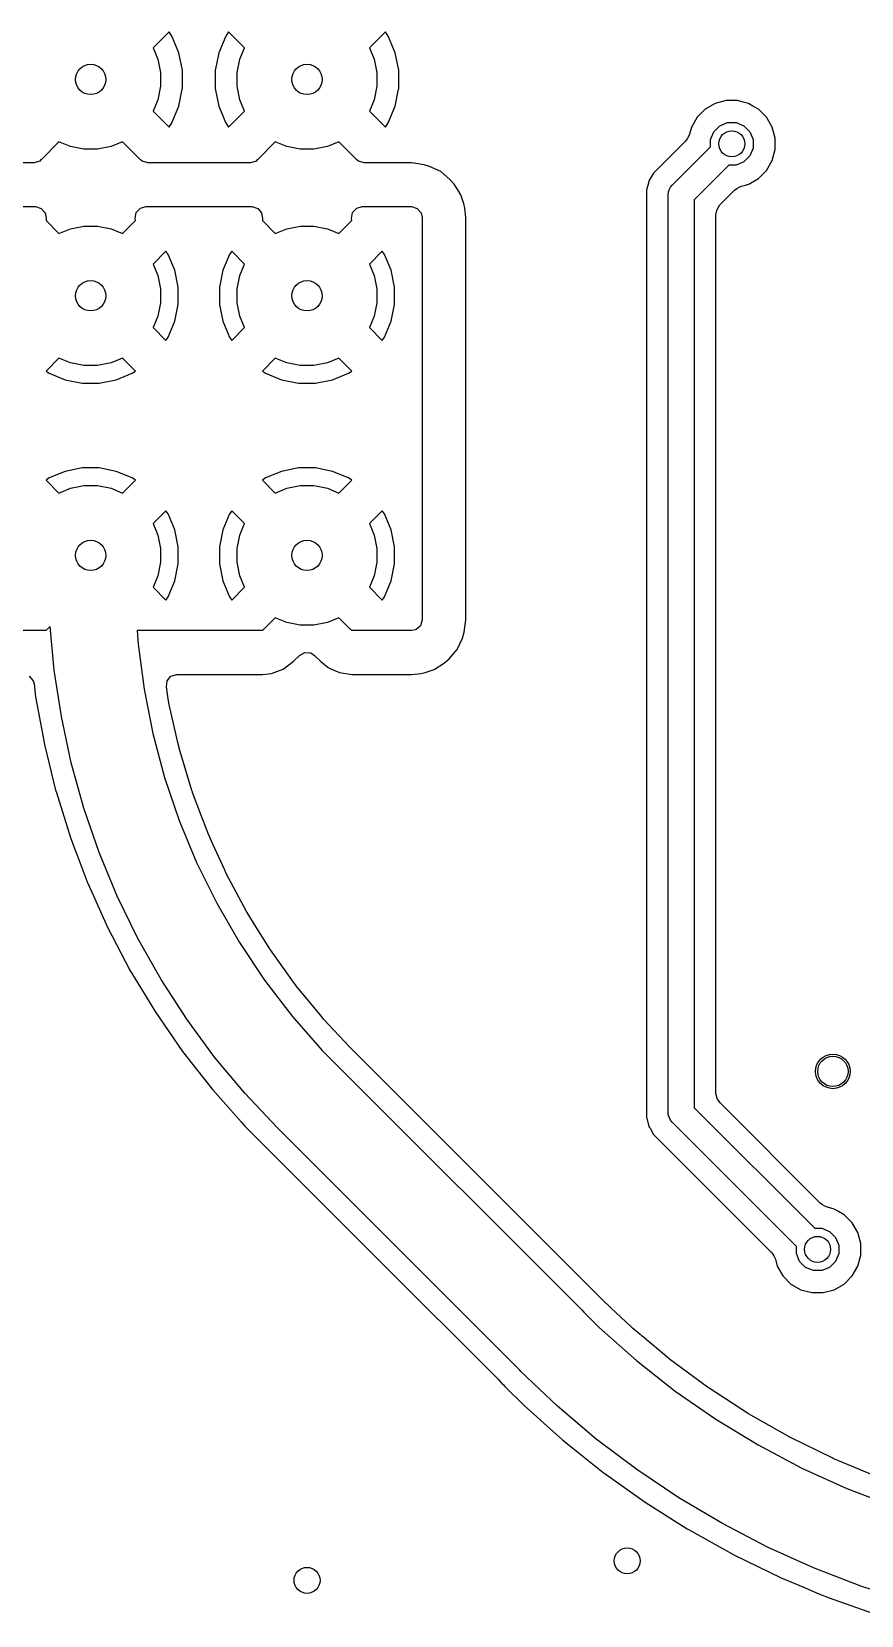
# Model space of a CAD drawing. Header units: inches. Extents: x 0.01 to 5.35, y 0.01 to 3.37.
# Drawn here: x 0.821 to 1.198, y 0.468 to 1.189 of the extents above; entities that cross this region are included whole.
import ezdxf

# ---------------------------------------------------------------- set-up
doc = ezdxf.new("R2010")
doc.units = ezdxf.units.IN
doc.header["$MEASUREMENT"] = 0
doc.layers.add('BLACK', color=250, linetype='CONTINUOUS')

msp = doc.modelspace()

# ---------------------------------------------------------------- linework, layer by layer
at = {"layer": 'BLACK', "linetype": 'CONTINUOUS'}
for p, q in [((0.88354, 1.18891), (0.87624, 1.18161)), ((0.88486, 1.18693), (0.88354, 1.18891)), ((0.88354, 1.18891), (0.88354, 1.18891)), ((0.91064, 1.18891), (0.90932, 1.18693)), ((0.91793, 1.18161), (0.91064, 1.18891)), ((0.91064, 1.18891), (0.91064, 1.18891)), ((0.98196, 1.18891), (0.97467, 1.18161)), ((0.98328, 1.18693), (0.98196, 1.18891)), ((0.98196, 1.18891), (0.98196, 1.18891)), ((0.88501, 1.18655), (0.88486, 1.18693)), ((0.88486, 1.18693), (0.88486, 1.18693)), ((0.888, 1.17934), (0.88501, 1.18655)), ((0.90932, 1.18693), (0.90617, 1.17934)), ((0.90932, 1.18693), (0.90932, 1.18693)), ((0.98344, 1.18655), (0.98328, 1.18693)), ((0.98328, 1.18693), (0.98328, 1.18693)), ((0.98643, 1.17934), (0.98344, 1.18655)), ((0.87624, 1.18161), (0.87839, 1.17642)), ((0.87839, 1.17642), (0.87961, 1.17029)), ((0.88958, 1.17139), (0.888, 1.17934)), ((0.888, 1.17934), (0.888, 1.17934)), ((0.888, 1.17934), (0.888, 1.17934)), ((0.888, 1.17934), (0.888, 1.17934)), ((0.90617, 1.17934), (0.90457, 1.17128)), ((0.90617, 1.17934), (0.90617, 1.17934)), ((0.91456, 1.17029), (0.91578, 1.17642)), ((0.91578, 1.17642), (0.91793, 1.18161)), ((0.97467, 1.18161), (0.97682, 1.17642)), ((0.97682, 1.17642), (0.97804, 1.17029)), ((0.98801, 1.17139), (0.98643, 1.17934)), ((0.98643, 1.17934), (0.98643, 1.17934)), ((0.98643, 1.17934), (0.98643, 1.17934)), ((0.98643, 1.17934), (0.98643, 1.17934)), ((0.87961, 1.17029), (0.87961, 1.16404)), ((0.8896, 1.1713), (0.88958, 1.17139)), ((0.88961, 1.17128), (0.8896, 1.1713)), ((0.88961, 1.16305), (0.88961, 1.17128)), ((0.90457, 1.17128), (0.90457, 1.17128)), ((0.90457, 1.17128), (0.90457, 1.16305)), ((0.91456, 1.16404), (0.91456, 1.17029)), ((0.97804, 1.17029), (0.97804, 1.16404)), ((0.98803, 1.1713), (0.98801, 1.17139)), ((0.98803, 1.17128), (0.98803, 1.1713)), ((0.98803, 1.16305), (0.98803, 1.17128)), ((0.87961, 1.16404), (0.87839, 1.15791)), ((0.888, 1.15499), (0.88955, 1.16275)), ((0.88955, 1.16275), (0.88957, 1.16286)), ((0.88957, 1.16286), (0.88961, 1.16305)), ((0.90457, 1.16305), (0.90457, 1.16305)), ((0.90457, 1.16305), (0.90457, 1.16305)), ((0.90457, 1.16305), (0.90617, 1.15499)), ((0.91578, 1.15791), (0.91456, 1.16404)), ((0.97804, 1.16404), (0.97682, 1.15791)), ((0.98643, 1.15499), (0.98797, 1.16275)), ((0.98797, 1.16275), (0.988, 1.16286)), ((0.988, 1.16286), (0.98803, 1.16305)), ((0.87839, 1.15791), (0.87624, 1.15272)), ((0.88486, 1.1474), (0.888, 1.15499)), ((0.888, 1.15499), (0.888, 1.15499)), ((0.90617, 1.15499), (0.90617, 1.15499)), ((0.90617, 1.15499), (0.90617, 1.15499)), ((0.90617, 1.15499), (0.90801, 1.15055)), ((0.91793, 1.15272), (0.91578, 1.15791)), ((0.97682, 1.15791), (0.97467, 1.15272)), ((0.98328, 1.1474), (0.98643, 1.15499)), ((0.98643, 1.15499), (0.98643, 1.15499)), ((1.12746, 1.15364), (1.12379, 1.14997)), ((1.13195, 1.15624), (1.12746, 1.15364)), ((1.12746, 1.15364), (1.12746, 1.15364)), ((1.12746, 1.15364), (1.12746, 1.15364)), ((1.13696, 1.15758), (1.13195, 1.15624)), ((1.13195, 1.15624), (1.13195, 1.15624)), ((1.14215, 1.15758), (1.13696, 1.15758)), ((1.14466, 1.15691), (1.14215, 1.15758)), ((1.14215, 1.15758), (1.14215, 1.15758)), ((1.14716, 1.15624), (1.14466, 1.15691)), ((1.14918, 1.15507), (1.14716, 1.15624)), ((1.15166, 1.15364), (1.14918, 1.15507)), ((1.15533, 1.14997), (1.15166, 1.15364)), ((0.87624, 1.15272), (0.88354, 1.14542)), ((0.88354, 1.14542), (0.88486, 1.1474)), ((0.90801, 1.15055), (0.90926, 1.14753)), ((0.90926, 1.14753), (0.90932, 1.1474)), ((0.90932, 1.1474), (0.91064, 1.14542)), ((0.91064, 1.14542), (0.91793, 1.15272)), ((0.97467, 1.15272), (0.98196, 1.14542)), ((0.98196, 1.14542), (0.98328, 1.1474)), ((1.12161, 1.14619), (1.1212, 1.14548)), ((1.12379, 1.14997), (1.12161, 1.14619)), ((1.12379, 1.14997), (1.12379, 1.14997)), ((1.12379, 1.14997), (1.12379, 1.14997)), ((1.12379, 1.14997), (1.12379, 1.14997)), ((1.13138, 1.14334), (1.13409, 1.14606)), ((1.13409, 1.14606), (1.13764, 1.14753)), ((1.13764, 1.14753), (1.14148, 1.14753)), ((1.14148, 1.14753), (1.14503, 1.14606)), ((1.14503, 1.14606), (1.14774, 1.14334)), ((1.15792, 1.14548), (1.15533, 1.14997)), ((0.83343, 1.1388), (0.82544, 1.13082)), ((0.83862, 1.13665), (0.83343, 1.1388)), ((0.86232, 1.1388), (0.85713, 1.13665)), ((0.8705, 1.13062), (0.86232, 1.1388)), ((0.88354, 1.14542), (0.88354, 1.14542)), ((0.88354, 1.14542), (0.88354, 1.14542)), ((0.91064, 1.14542), (0.91064, 1.14542)), ((0.93185, 1.1388), (0.92387, 1.13082)), ((0.93704, 1.13665), (0.93185, 1.1388)), ((0.96075, 1.1388), (0.95556, 1.13665)), ((0.96892, 1.13062), (0.96075, 1.1388)), ((0.98196, 1.14542), (0.98196, 1.14542)), ((0.98196, 1.14542), (0.98196, 1.14542)), ((1.11847, 1.13909), (1.10396, 1.12457)), ((1.11925, 1.1401), (1.11847, 1.13909)), ((1.11987, 1.14118), (1.11925, 1.1401)), ((1.12036, 1.14235), (1.11987, 1.14118)), ((1.1212, 1.14548), (1.12036, 1.14235)), ((1.1212, 1.14548), (1.1212, 1.14548)), ((1.1212, 1.14548), (1.1212, 1.14548)), ((1.12991, 1.13979), (1.13138, 1.14334)), ((1.12991, 1.13657), (1.12991, 1.13979)), ((1.14774, 1.14334), (1.14921, 1.13979)), ((1.14921, 1.13979), (1.14921, 1.13595)), ((1.15926, 1.14047), (1.15792, 1.14548)), ((1.15926, 1.13528), (1.15926, 1.14047)), ((0.84475, 1.13543), (0.83862, 1.13665)), ((0.851, 1.13543), (0.84475, 1.13543)), ((0.85713, 1.13665), (0.851, 1.13543)), ((0.94317, 1.13543), (0.93704, 1.13665)), ((0.94942, 1.13543), (0.94317, 1.13543)), ((0.95556, 1.13665), (0.94942, 1.13543)), ((1.1124, 1.11907), (1.12991, 1.13657)), ((1.14774, 1.13241), (1.14503, 1.12969)), ((1.14921, 1.13595), (1.14774, 1.13241)), ((1.15792, 1.13027), (1.15926, 1.13528)), ((0.82191, 1.12919), (0.77552, 1.12919)), ((0.82209, 1.1292), (0.82191, 1.12919)), ((0.8247, 1.13006), (0.82209, 1.1292)), ((0.82537, 1.13089), (0.8247, 1.13006)), ((0.82544, 1.13082), (0.82537, 1.13089)), ((0.87131, 1.12997), (0.8705, 1.13062)), ((0.87395, 1.12919), (0.87131, 1.12997)), ((0.92034, 1.12919), (0.87395, 1.12919)), ((0.92051, 1.1292), (0.92034, 1.12919)), ((0.92312, 1.13006), (0.92051, 1.1292)), ((0.92379, 1.13089), (0.92312, 1.13006)), ((0.92387, 1.13082), (0.92379, 1.13089)), ((0.96974, 1.12997), (0.96892, 1.13062)), ((0.97237, 1.12919), (0.96974, 1.12997)), ((0.99378, 1.12919), (0.97237, 1.12919)), ((0.99694, 1.12874), (0.99378, 1.12919)), ((0.99378, 1.12919), (0.99378, 1.12919)), ((0.99939, 1.12839), (0.99694, 1.12874)), ((0.99955, 1.12834), (0.99939, 1.12839)), ((1.00203, 1.12761), (0.99955, 1.12834)), ((1.00718, 1.12526), (1.00203, 1.12761)), ((1.00203, 1.12761), (1.00203, 1.12761)), ((1.00203, 1.12761), (1.00203, 1.12761)), ((1.01146, 1.12155), (1.00718, 1.12526)), ((1.00718, 1.12526), (1.00718, 1.12526)), ((1.00718, 1.12526), (1.00718, 1.12526)), ((1.10396, 1.12457), (1.10188, 1.12098)), ((1.10396, 1.12457), (1.10396, 1.12457)), ((1.10396, 1.12457), (1.10396, 1.12457)), ((1.13826, 1.12822), (1.12248, 1.11244)), ((1.14148, 1.12822), (1.13826, 1.12822)), ((1.14503, 1.12969), (1.14148, 1.12822)), ((1.15166, 1.12211), (1.15533, 1.12578)), ((1.15533, 1.12578), (1.15792, 1.13027)), ((1.01326, 1.11947), (1.01146, 1.12155)), ((1.01146, 1.12155), (1.01146, 1.12155)), ((1.01146, 1.12155), (1.01146, 1.12155)), ((1.01487, 1.11697), (1.01326, 1.11947)), ((1.01326, 1.11947), (1.01326, 1.11947)), ((1.01632, 1.1147), (1.01487, 1.11697)), ((1.10088, 1.11724), (1.10081, 1.11697)), ((1.10081, 1.11697), (1.10081, 0.69481)), ((1.10093, 1.11743), (1.10088, 1.11725)), ((1.10088, 1.11725), (1.10088, 1.11724)), ((1.10163, 1.12003), (1.10093, 1.11743)), ((1.10171, 1.12032), (1.10163, 1.12003)), ((1.10163, 1.12003), (1.10163, 1.12003)), ((1.10175, 1.12047), (1.10171, 1.12032)), ((1.10188, 1.12098), (1.10175, 1.12047)), ((1.11078, 1.11604), (1.11128, 1.11724)), ((1.11128, 1.11724), (1.11166, 1.11817)), ((1.11166, 1.11817), (1.1124, 1.11907)), ((1.14077, 1.11679), (1.14178, 1.11757)), ((1.14178, 1.11757), (1.14286, 1.11819)), ((1.14286, 1.11819), (1.14404, 1.11867)), ((1.14404, 1.11867), (1.14576, 1.11914)), ((1.14576, 1.11914), (1.14654, 1.11935)), ((1.14654, 1.11935), (1.14681, 1.11942)), ((1.14681, 1.11942), (1.14716, 1.11951)), ((1.14716, 1.11951), (1.14758, 1.11962)), ((1.14716, 1.11951), (1.14716, 1.11951)), ((1.14758, 1.11962), (1.14801, 1.12)), ((1.14801, 1.12), (1.14806, 1.12003)), ((1.14806, 1.12003), (1.15166, 1.12211)), ((1.01756, 1.11099), (1.01632, 1.1147)), ((1.01632, 1.1147), (1.01632, 1.1147)), ((1.01767, 1.11067), (1.01756, 1.11099)), ((1.01811, 1.10864), (1.01767, 1.11067)), ((1.11067, 1.11489), (1.11078, 1.11604)), ((1.11067, 0.69689), (1.11067, 1.11489)), ((1.12248, 1.11244), (1.12248, 0.69934)), ((1.13283, 1.108), (1.13406, 1.11008)), ((1.13406, 1.11008), (1.14077, 1.11679)), ((0.77454, 1.10929), (0.82278, 1.10929)), ((0.82278, 1.10929), (0.82542, 1.10852)), ((0.82542, 1.10852), (0.82723, 1.10644)), ((0.82723, 1.10644), (0.82764, 1.10393)), ((0.82764, 1.10393), (0.82755, 1.10298)), ((0.82755, 1.10298), (0.83343, 1.09711)), ((0.86232, 1.09711), (0.8682, 1.10298)), ((0.8681, 1.10393), (0.86862, 1.10663)), ((0.8682, 1.10298), (0.8681, 1.10393)), ((0.86862, 1.10663), (0.87051, 1.10863)), ((0.87051, 1.10863), (0.87296, 1.10929)), ((0.87296, 1.10929), (0.92121, 1.10929)), ((0.92121, 1.10929), (0.92385, 1.10852)), ((0.92385, 1.10852), (0.92565, 1.10644)), ((0.92565, 1.10644), (0.92607, 1.10393)), ((0.92607, 1.10393), (0.92598, 1.10298)), ((0.92598, 1.10298), (0.93185, 1.09711)), ((0.96075, 1.09711), (0.96662, 1.10298)), ((0.96653, 1.10393), (0.96704, 1.10663)), ((0.96662, 1.10298), (0.96653, 1.10393)), ((0.96704, 1.10663), (0.96893, 1.10863)), ((0.96893, 1.10863), (0.97139, 1.10929)), ((0.97139, 1.10929), (0.99378, 1.10929)), ((0.99378, 1.10929), (0.99642, 1.10852)), ((0.99642, 1.10852), (0.99822, 1.10644)), ((0.99822, 1.10644), (0.99866, 1.10441)), ((0.99866, 1.10441), (0.99866, 0.92126)), ((1.01856, 1.10441), (1.01811, 1.10864)), ((1.01856, 0.92126), (1.01856, 1.10441)), ((1.13234, 1.10563), (1.13254, 1.10701)), ((1.13234, 0.70586), (1.13234, 1.10563)), ((1.13254, 1.10701), (1.13283, 1.108)), ((0.83343, 1.09711), (0.83862, 1.09926)), ((0.83862, 1.09926), (0.84475, 1.10048)), ((0.84475, 1.10048), (0.851, 1.10048)), ((0.851, 1.10048), (0.85713, 1.09926)), ((0.85713, 1.09926), (0.86232, 1.09711)), ((0.93185, 1.09711), (0.93704, 1.09926)), ((0.93704, 1.09926), (0.94317, 1.10048)), ((0.94317, 1.10048), (0.94942, 1.10048)), ((0.94942, 1.10048), (0.95556, 1.09926)), ((0.95556, 1.09926), (0.96075, 1.09711)), ((0.88212, 1.08906), (0.87624, 1.08319)), ((0.88311, 1.08758), (0.88212, 1.08906)), ((0.91206, 1.08906), (0.91106, 1.08758)), ((0.91793, 1.08319), (0.91206, 1.08906)), ((0.98054, 1.08906), (0.97467, 1.08319)), ((0.98154, 1.08758), (0.98054, 1.08906)), ((0.87624, 1.08319), (0.87839, 1.078)), ((0.88611, 1.08034), (0.88311, 1.08758)), ((0.91106, 1.08758), (0.90806, 1.08034)), ((0.91578, 1.078), (0.91793, 1.08319)), ((0.97467, 1.08319), (0.97682, 1.078)), ((0.98453, 1.08034), (0.98154, 1.08758)), ((0.87839, 1.078), (0.87961, 1.07187)), ((0.88764, 1.07266), (0.88611, 1.08034)), ((0.88611, 1.08034), (0.88611, 1.08034)), ((0.90806, 1.08034), (0.90654, 1.07266)), ((0.90806, 1.08034), (0.90806, 1.08034)), ((0.91456, 1.07187), (0.91578, 1.078)), ((0.97682, 1.078), (0.97804, 1.07187)), ((0.98606, 1.07266), (0.98453, 1.08034)), ((0.98453, 1.08034), (0.98453, 1.08034)), ((0.87961, 1.07187), (0.87961, 1.06561)), ((0.88764, 1.06482), (0.88764, 1.07266)), ((0.88764, 1.07266), (0.88764, 1.07266)), ((0.90654, 1.07266), (0.90654, 1.06482)), ((0.91456, 1.06561), (0.91456, 1.07187)), ((0.97804, 1.07187), (0.97804, 1.06561)), ((0.98606, 1.06482), (0.98606, 1.07266)), ((0.98606, 1.07266), (0.98606, 1.07266)), ((0.87839, 1.05948), (0.87624, 1.05429)), ((0.87961, 1.06561), (0.87839, 1.05948)), ((0.88611, 1.05714), (0.88764, 1.06482)), ((0.88764, 1.06482), (0.88764, 1.06482)), ((0.90654, 1.06482), (0.90806, 1.05714)), ((0.91578, 1.05948), (0.91456, 1.06561)), ((0.91793, 1.05429), (0.91578, 1.05948)), ((0.97682, 1.05948), (0.97467, 1.05429)), ((0.97804, 1.06561), (0.97682, 1.05948)), ((0.98453, 1.05714), (0.98606, 1.06482)), ((0.98606, 1.06482), (0.98606, 1.06482)), ((0.87624, 1.05429), (0.88212, 1.04842)), ((0.88311, 1.04991), (0.88611, 1.05714)), ((0.88611, 1.05714), (0.88611, 1.05714)), ((0.90806, 1.05714), (0.90806, 1.05714)), ((0.90806, 1.05714), (0.91106, 1.04991)), ((0.91206, 1.04842), (0.91793, 1.05429)), ((0.97467, 1.05429), (0.98054, 1.04842)), ((0.98154, 1.04991), (0.98453, 1.05714)), ((0.98453, 1.05714), (0.98453, 1.05714)), ((0.88212, 1.04842), (0.88311, 1.0499)), ((0.88212, 1.04842), (0.88212, 1.04842)), ((0.88311, 1.0499), (0.88311, 1.04991)), ((0.91106, 1.04991), (0.91206, 1.04842)), ((0.98054, 1.04842), (0.98154, 1.0499)), ((0.98054, 1.04842), (0.98054, 1.04842)), ((0.98154, 1.0499), (0.98154, 1.04991)), ((0.83343, 1.04037), (0.82755, 1.0345)), ((0.83862, 1.03822), (0.83343, 1.04037)), ((0.84475, 1.037), (0.83862, 1.03822)), ((0.85713, 1.03822), (0.851, 1.037)), ((0.86232, 1.04037), (0.85713, 1.03822)), ((0.8682, 1.0345), (0.86232, 1.04037)), ((0.93185, 1.04037), (0.92598, 1.0345)), ((0.93704, 1.03822), (0.93185, 1.04037)), ((0.94317, 1.037), (0.93704, 1.03822)), ((0.95556, 1.03822), (0.94942, 1.037)), ((0.96075, 1.04037), (0.95556, 1.03822)), ((0.96662, 1.0345), (0.96075, 1.04037)), ((0.82755, 1.0345), (0.82904, 1.0335)), ((0.82904, 1.0335), (0.83628, 1.0305)), ((0.83628, 1.0305), (0.83628, 1.0305)), ((0.83628, 1.0305), (0.84396, 1.02898)), ((0.851, 1.037), (0.84475, 1.037)), ((0.85179, 1.02898), (0.85947, 1.0305)), ((0.85947, 1.0305), (0.86671, 1.0335)), ((0.85947, 1.0305), (0.85947, 1.0305)), ((0.86671, 1.0335), (0.8682, 1.0345)), ((0.86671, 1.0335), (0.86671, 1.0335)), ((0.8682, 1.0345), (0.8682, 1.0345)), ((0.92598, 1.0345), (0.92746, 1.0335)), ((0.92746, 1.0335), (0.9347, 1.0305)), ((0.9347, 1.0305), (0.9347, 1.0305)), ((0.9347, 1.0305), (0.94238, 1.02898)), ((0.94942, 1.037), (0.94317, 1.037)), ((0.95022, 1.02898), (0.9579, 1.0305)), ((0.9579, 1.0305), (0.96513, 1.0335)), ((0.9579, 1.0305), (0.9579, 1.0305)), ((0.96513, 1.0335), (0.96662, 1.0345)), ((0.96513, 1.0335), (0.96513, 1.0335)), ((0.96662, 1.0345), (0.96662, 1.0345)), ((0.84396, 1.02898), (0.84396, 1.02898)), ((0.84396, 1.02898), (0.85179, 1.02898)), ((0.85179, 1.02898), (0.85179, 1.02898)), ((0.94238, 1.02898), (0.94238, 1.02898)), ((0.94238, 1.02898), (0.95022, 1.02898)), ((0.95022, 1.02898), (0.95022, 1.02898)), ((0.83628, 0.98887), (0.82904, 0.98587)), ((0.84396, 0.99039), (0.83628, 0.98887)), ((0.83628, 0.98887), (0.83628, 0.98887)), ((0.85179, 0.99039), (0.84396, 0.99039)), ((0.85947, 0.98887), (0.85179, 0.99039)), ((0.86671, 0.98587), (0.85947, 0.98887)), ((0.85947, 0.98887), (0.85947, 0.98887)), ((0.9347, 0.98887), (0.92746, 0.98587)), ((0.94238, 0.99039), (0.9347, 0.98887)), ((0.9347, 0.98887), (0.9347, 0.98887)), ((0.95022, 0.99039), (0.94238, 0.99039)), ((0.9579, 0.98887), (0.95022, 0.99039)), ((0.96513, 0.98587), (0.9579, 0.98887)), ((0.9579, 0.98887), (0.9579, 0.98887)), ((0.82904, 0.98587), (0.82755, 0.98487)), ((0.82755, 0.98487), (0.83343, 0.979)), ((0.83343, 0.979), (0.83862, 0.98115)), ((0.83862, 0.98115), (0.84475, 0.98237)), ((0.84475, 0.98237), (0.851, 0.98237)), ((0.851, 0.98237), (0.85713, 0.98115)), ((0.85713, 0.98115), (0.86232, 0.979)), ((0.86232, 0.979), (0.8682, 0.98487)), ((0.8682, 0.98487), (0.86671, 0.98587)), ((0.8682, 0.98487), (0.8682, 0.98487)), ((0.92746, 0.98587), (0.92598, 0.98487)), ((0.92598, 0.98487), (0.93185, 0.979)), ((0.93185, 0.979), (0.93704, 0.98115)), ((0.93704, 0.98115), (0.94317, 0.98237)), ((0.94317, 0.98237), (0.94942, 0.98237)), ((0.94942, 0.98237), (0.95556, 0.98115)), ((0.95556, 0.98115), (0.96075, 0.979)), ((0.96075, 0.979), (0.96662, 0.98487)), ((0.96662, 0.98487), (0.96513, 0.98587)), ((0.96662, 0.98487), (0.96662, 0.98487)), ((0.88212, 0.97095), (0.87624, 0.96508)), ((0.88311, 0.96947), (0.88212, 0.97095)), ((0.88611, 0.96223), (0.88311, 0.96947)), ((0.91106, 0.96947), (0.90806, 0.96223)), ((0.91206, 0.97095), (0.91106, 0.96947)), ((0.91793, 0.96508), (0.91206, 0.97095)), ((0.98054, 0.97095), (0.97467, 0.96508)), ((0.98154, 0.96947), (0.98054, 0.97095)), ((0.98453, 0.96223), (0.98154, 0.96947)), ((0.87624, 0.96508), (0.87839, 0.95989)), ((0.87839, 0.95989), (0.87961, 0.95376)), ((0.88764, 0.95455), (0.88611, 0.96223)), ((0.88611, 0.96223), (0.88611, 0.96223)), ((0.90806, 0.96223), (0.90654, 0.95455)), ((0.90806, 0.96223), (0.90806, 0.96223)), ((0.91456, 0.95376), (0.91578, 0.95989)), ((0.91578, 0.95989), (0.91793, 0.96508)), ((0.97467, 0.96508), (0.97682, 0.95989)), ((0.97682, 0.95989), (0.97804, 0.95376)), ((0.98606, 0.95455), (0.98453, 0.96223)), ((0.98453, 0.96223), (0.98453, 0.96223)), ((0.87961, 0.95376), (0.87961, 0.9475)), ((0.88764, 0.94671), (0.88764, 0.95455)), ((0.88764, 0.95455), (0.88764, 0.95455)), ((0.90654, 0.95455), (0.90654, 0.94671)), ((0.91456, 0.9475), (0.91456, 0.95376)), ((0.97804, 0.95376), (0.97804, 0.9475)), ((0.98606, 0.94671), (0.98606, 0.95455)), ((0.98606, 0.95455), (0.98606, 0.95455)), ((0.87961, 0.9475), (0.87839, 0.94137)), ((0.88611, 0.93903), (0.88764, 0.94671)), ((0.88764, 0.94671), (0.88764, 0.94671)), ((0.90654, 0.94671), (0.90806, 0.93903)), ((0.91578, 0.94137), (0.91456, 0.9475)), ((0.97804, 0.9475), (0.97682, 0.94137)), ((0.98453, 0.93903), (0.98606, 0.94671)), ((0.98606, 0.94671), (0.98606, 0.94671)), ((0.87839, 0.94137), (0.87624, 0.93618)), ((0.88311, 0.93179), (0.88611, 0.93903)), ((0.88611, 0.93903), (0.88611, 0.93903)), ((0.90806, 0.93903), (0.90806, 0.93903)), ((0.90806, 0.93903), (0.91106, 0.93179)), ((0.91793, 0.93618), (0.91578, 0.94137)), ((0.97682, 0.94137), (0.97467, 0.93618)), ((0.98154, 0.93179), (0.98453, 0.93903)), ((0.98453, 0.93903), (0.98453, 0.93903)), ((0.87624, 0.93618), (0.88212, 0.93031)), ((0.88212, 0.93031), (0.88311, 0.93179)), ((0.88212, 0.93031), (0.88212, 0.93031)), ((0.88311, 0.93179), (0.88311, 0.93179)), ((0.91106, 0.93179), (0.91206, 0.93031)), ((0.91206, 0.93031), (0.91793, 0.93618)), ((0.97467, 0.93618), (0.98054, 0.93031)), ((0.98054, 0.93031), (0.98154, 0.93179)), ((0.98054, 0.93031), (0.98054, 0.93031)), ((0.98154, 0.93179), (0.98154, 0.93179)), ((0.82754, 0.91638), (0.76978, 0.91638)), ((0.8295, 0.91834), (0.82754, 0.91638)), ((0.83131, 0.89847), (0.8295, 0.91834)), ((0.92597, 0.91638), (0.86904, 0.91638)), ((0.86904, 0.91638), (0.86944, 0.91031)), ((0.93185, 0.92226), (0.92597, 0.91638)), ((0.93704, 0.92011), (0.93185, 0.92226)), ((0.94317, 0.91889), (0.93704, 0.92011)), ((0.94942, 0.91889), (0.94317, 0.91889)), ((0.95556, 0.92011), (0.94942, 0.91889)), ((0.96075, 0.92226), (0.95556, 0.92011)), ((0.96595, 0.91706), (0.96075, 0.92226)), ((0.96663, 0.91638), (0.96595, 0.91706)), ((0.99378, 0.91638), (0.96663, 0.91638)), ((0.99581, 0.91682), (0.99378, 0.91638)), ((0.99789, 0.91862), (0.99581, 0.91682)), ((0.99866, 0.92126), (0.99789, 0.91862)), ((1.01698, 0.91301), (1.01776, 0.91565)), ((1.01776, 0.91565), (1.01856, 0.92126)), ((1.01776, 0.91565), (1.01776, 0.91565)), ((0.86944, 0.91031), (0.87214, 0.88983)), ((1.01463, 0.90786), (1.01698, 0.91301)), ((0.9355, 0.89891), (0.94004, 0.90231)), ((0.94004, 0.90231), (0.94285, 0.90511)), ((0.94285, 0.90511), (0.94526, 0.90643)), ((0.94526, 0.90643), (0.94801, 0.90624)), ((0.94801, 0.90624), (0.94975, 0.90511)), ((0.94975, 0.90511), (0.95256, 0.90231)), ((0.95256, 0.90231), (0.95256, 0.90231)), ((0.95256, 0.90231), (0.95256, 0.90231)), ((0.95256, 0.90231), (0.95587, 0.89964)), ((1.00407, 0.89872), (1.00884, 0.90178)), ((1.00884, 0.90178), (1.01092, 0.90358)), ((1.01092, 0.90358), (1.01463, 0.90786)), ((0.81993, 0.8957), (0.82173, 0.89362)), ((0.82173, 0.89362), (0.82214, 0.89218)), ((0.83453, 0.87728), (0.83131, 0.89847)), ((0.88231, 0.8908), (0.88264, 0.89353)), ((0.88264, 0.89353), (0.8844, 0.89565)), ((0.8844, 0.89565), (0.88702, 0.89648)), ((0.88702, 0.89648), (0.88713, 0.89648)), ((0.88713, 0.89648), (0.92597, 0.89648)), ((0.92597, 0.89648), (0.9302, 0.89693)), ((0.92597, 0.89648), (0.92597, 0.89648)), ((0.9302, 0.89693), (0.93138, 0.89737)), ((0.93138, 0.89737), (0.9355, 0.89891)), ((0.95587, 0.89964), (0.95746, 0.89891)), ((0.95746, 0.89891), (0.96102, 0.89728)), ((0.96102, 0.89728), (0.96102, 0.89728)), ((0.96102, 0.89728), (0.96102, 0.89728)), ((0.96102, 0.89728), (0.96663, 0.89648)), ((0.96663, 0.89648), (0.99378, 0.89648)), ((0.99378, 0.89648), (0.99801, 0.89693)), ((0.99378, 0.89648), (0.99378, 0.89648)), ((0.99801, 0.89693), (1.00004, 0.89737)), ((1.00004, 0.89737), (1.00139, 0.89782)), ((1.00139, 0.89782), (1.00407, 0.89872)), ((1.00407, 0.89872), (1.00407, 0.89872)), ((1.00407, 0.89872), (1.00407, 0.89872)), ((0.82214, 0.89218), (0.82284, 0.88634)), ((0.82284, 0.88634), (0.82623, 0.86785)), ((0.87214, 0.88983), (0.87617, 0.86956)), ((0.88304, 0.88637), (0.88231, 0.8908)), ((0.88304, 0.88634), (0.88304, 0.88637)), ((0.88364, 0.88273), (0.88304, 0.88634)), ((0.88379, 0.88186), (0.88364, 0.88273)), ((0.88381, 0.8817), (0.88379, 0.88186)), ((0.88385, 0.88154), (0.88381, 0.8817)), ((0.88388, 0.88139), (0.88385, 0.88154)), ((0.88758, 0.86549), (0.88388, 0.88139)), ((0.83903, 0.85632), (0.83453, 0.87728)), ((0.82623, 0.86785), (0.82682, 0.86466)), ((0.82682, 0.86466), (0.82682, 0.86466)), ((0.82682, 0.86466), (0.83209, 0.84326)), ((0.87617, 0.86956), (0.88151, 0.84961)), ((0.88824, 0.86268), (0.88758, 0.86549)), ((0.88831, 0.86237), (0.88824, 0.86268)), ((0.88835, 0.86222), (0.88831, 0.86237)), ((0.88839, 0.86206), (0.88835, 0.86222)), ((0.88844, 0.86191), (0.88839, 0.86206)), ((0.8941, 0.84324), (0.88844, 0.86191)), ((0.84479, 0.83567), (0.83903, 0.85632)), ((0.83209, 0.84326), (0.83209, 0.84325)), ((0.83209, 0.84325), (0.8321, 0.84324)), ((0.8321, 0.84324), (0.83865, 0.82221)), ((0.88151, 0.84961), (0.88816, 0.83004)), ((0.8941, 0.84322), (0.8941, 0.84324)), ((0.89415, 0.84307), (0.8941, 0.84322)), ((0.8942, 0.84292), (0.89415, 0.84307)), ((0.89426, 0.84277), (0.8942, 0.84292)), ((0.89805, 0.8327), (0.89426, 0.84277)), ((0.85178, 0.8154), (0.84479, 0.83567)), ((0.88816, 0.83004), (0.89606, 0.81096)), ((0.90114, 0.8245), (0.89805, 0.8327)), ((0.83865, 0.82221), (0.84082, 0.81649)), ((0.90119, 0.82435), (0.90114, 0.8245)), ((0.90126, 0.8242), (0.90119, 0.82435)), ((0.90132, 0.82406), (0.90126, 0.8242)), ((0.90348, 0.81928), (0.90132, 0.82406)), ((0.84082, 0.81649), (0.84167, 0.81424)), ((0.84167, 0.81424), (0.84627, 0.80211)), ((0.85999, 0.79559), (0.85178, 0.8154)), ((0.90889, 0.80734), (0.90348, 0.81928)), ((0.89606, 0.81096), (0.9052, 0.79243)), ((0.90938, 0.80627), (0.90889, 0.80734)), ((0.84627, 0.80211), (0.84647, 0.80159)), ((0.84647, 0.80159), (0.84649, 0.80155)), ((0.84649, 0.80155), (0.84653, 0.80147)), ((0.84653, 0.80147), (0.85552, 0.78149)), ((0.90945, 0.80613), (0.90938, 0.80627)), ((0.90951, 0.80599), (0.90945, 0.80613)), ((0.90952, 0.80598), (0.90951, 0.80599)), ((0.90959, 0.80584), (0.90952, 0.80598)), ((0.91879, 0.78862), (0.90959, 0.80584)), ((0.86937, 0.77632), (0.85999, 0.79559)), ((0.9052, 0.79243), (0.91553, 0.77453)), ((0.91887, 0.78848), (0.91879, 0.78862)), ((0.91895, 0.78835), (0.91887, 0.78848)), ((0.91903, 0.78821), (0.91895, 0.78835)), ((0.92321, 0.78149), (0.91903, 0.78821)), ((0.85552, 0.78149), (0.86576, 0.76197)), ((0.92934, 0.77163), (0.92321, 0.78149)), ((0.87991, 0.75764), (0.86937, 0.77632)), ((0.91553, 0.77453), (0.92701, 0.75736)), ((0.92943, 0.77149), (0.92934, 0.77163)), ((0.92952, 0.77136), (0.92943, 0.77149)), ((0.92961, 0.77123), (0.92952, 0.77136)), ((0.94098, 0.75536), (0.92961, 0.77123)), ((0.86576, 0.76197), (0.86576, 0.76197)), ((0.86576, 0.76197), (0.86576, 0.76197)), ((0.86576, 0.76197), (0.86576, 0.76197)), ((0.86576, 0.76197), (0.87059, 0.75399)), ((0.89155, 0.73964), (0.87991, 0.75764)), ((0.92701, 0.75736), (0.93959, 0.74096)), ((0.87059, 0.75399), (0.87717, 0.74311)), ((0.94108, 0.75523), (0.94098, 0.75536)), ((0.94118, 0.7551), (0.94108, 0.75523)), ((0.94127, 0.75498), (0.94118, 0.7551)), ((0.95238, 0.74145), (0.94127, 0.75498)), ((0.87717, 0.74311), (0.87717, 0.74311)), ((0.87717, 0.74311), (0.88969, 0.72496)), ((0.90425, 0.72237), (0.89155, 0.73964)), ((0.93959, 0.74096), (0.95321, 0.72543)), ((0.95366, 0.73989), (0.95238, 0.74145)), ((0.95238, 0.74145), (0.95238, 0.74145)), ((0.95376, 0.73977), (0.95366, 0.73989)), ((0.95387, 0.73964), (0.95376, 0.73977)), ((0.95398, 0.73953), (0.95387, 0.73964)), ((0.96562, 0.72709), (0.95398, 0.73953)), ((0.88969, 0.72496), (0.90329, 0.70761)), ((0.91798, 0.7059), (0.90425, 0.72237)), ((0.95321, 0.72543), (0.96051, 0.71813)), ((0.96741, 0.72519), (0.96562, 0.72709)), ((0.96562, 0.72709), (0.96562, 0.72709)), ((0.96746, 0.72513), (0.96741, 0.72519)), ((0.96752, 0.72507), (0.96746, 0.72513)), ((0.96757, 0.72501), (0.96752, 0.72507)), ((1.08028, 0.61231), (0.96757, 0.72501)), ((0.96051, 0.71813), (1.07134, 0.6073)), ((0.90329, 0.70761), (0.90338, 0.7075)), ((0.90338, 0.7075), (0.90339, 0.7075)), ((0.90339, 0.7075), (0.91635, 0.69286)), ((0.93267, 0.69029), (0.91798, 0.7059)), ((1.12248, 0.69934), (1.17728, 0.64453)), ((1.13294, 0.70352), (1.13234, 0.70586)), ((1.13344, 0.70261), (1.13294, 0.70352)), ((1.13427, 0.70149), (1.13344, 0.70261)), ((1.1798, 0.65597), (1.13427, 0.70149)), ((0.91635, 0.69286), (0.91635, 0.69286)), ((0.91635, 0.69286), (0.91791, 0.69111)), ((1.10081, 0.69481), (1.10086, 0.69463)), ((1.10086, 0.69463), (1.10086, 0.69463)), ((1.10086, 0.69463), (1.10086, 0.69463)), ((1.10086, 0.69463), (1.10188, 0.6908)), ((1.11078, 0.69574), (1.11067, 0.69689)), ((1.11166, 0.69361), (1.11078, 0.69574)), ((1.1124, 0.69271), (1.11166, 0.69361)), ((1.16893, 0.63618), (1.1124, 0.69271)), ((0.91791, 0.69111), (0.92364, 0.68537)), ((0.92364, 0.68537), (0.97887, 0.63014)), ((1.04311, 0.57985), (0.93267, 0.69029)), ((1.10188, 0.6908), (1.10188, 0.6908)), ((1.10188, 0.6908), (1.10188, 0.6908)), ((1.10188, 0.6908), (1.10213, 0.69038)), ((1.10213, 0.69038), (1.10235, 0.68999)), ((1.10235, 0.68999), (1.10235, 0.68999)), ((1.10235, 0.68999), (1.10396, 0.68721)), ((1.10396, 0.68721), (1.10396, 0.68721)), ((1.10396, 0.68721), (1.1575, 0.63367)), ((1.18081, 0.65519), (1.1798, 0.65597)), ((1.18188, 0.65457), (1.18081, 0.65519)), ((1.18306, 0.65408), (1.18188, 0.65457)), ((1.18619, 0.65324), (1.18306, 0.65408)), ((1.18809, 0.65215), (1.18619, 0.65324)), ((1.19068, 0.65065), (1.18809, 0.65215)), ((1.19435, 0.64698), (1.19068, 0.65065)), ((1.17728, 0.64453), (1.1805, 0.64453)), ((1.1805, 0.64453), (1.18405, 0.64307)), ((1.18405, 0.64307), (1.18677, 0.64035)), ((1.19694, 0.64249), (1.19435, 0.64698)), ((1.19829, 0.63748), (1.19694, 0.64249)), ((1.16893, 0.63296), (1.16893, 0.63618)), ((1.18677, 0.64035), (1.18824, 0.6368)), ((1.18824, 0.6368), (1.18824, 0.63296)), ((1.19829, 0.63229), (1.19829, 0.63748)), ((0.97887, 0.63014), (1.03357, 0.57545)), ((1.1575, 0.63367), (1.15827, 0.63266)), ((1.15827, 0.63266), (1.15869, 0.63193)), ((1.15869, 0.63193), (1.1589, 0.63158)), ((1.1589, 0.63158), (1.15938, 0.6304)), ((1.15938, 0.6304), (1.16022, 0.62728)), ((1.16022, 0.62728), (1.16022, 0.62728)), ((1.16022, 0.62728), (1.16066, 0.62651)), ((1.1704, 0.62941), (1.16893, 0.63296)), ((1.17311, 0.6267), (1.1704, 0.62941)), ((1.18677, 0.62941), (1.18405, 0.6267)), ((1.18824, 0.63296), (1.18677, 0.62941)), ((1.19435, 0.62278), (1.19694, 0.62728)), ((1.19694, 0.62728), (1.19829, 0.63229)), ((1.16066, 0.62651), (1.16282, 0.62278)), ((1.16282, 0.62278), (1.16648, 0.61911)), ((1.17666, 0.62523), (1.17311, 0.6267)), ((1.1805, 0.62523), (1.17666, 0.62523)), ((1.18405, 0.6267), (1.1805, 0.62523)), ((1.19068, 0.61911), (1.19435, 0.62278)), ((1.16648, 0.61911), (1.17098, 0.61652)), ((1.17098, 0.61652), (1.17599, 0.61518)), ((1.17599, 0.61518), (1.17599, 0.61518)), ((1.17599, 0.61518), (1.18118, 0.61518)), ((1.18118, 0.61518), (1.18619, 0.61652)), ((1.18118, 0.61518), (1.18118, 0.61518)), ((1.18619, 0.61652), (1.19068, 0.61911)), ((1.07134, 0.6073), (1.07219, 0.60633)), ((1.07219, 0.60633), (1.07929, 0.59923)), ((1.08033, 0.61226), (1.08028, 0.61231)), ((1.08038, 0.61221), (1.08033, 0.61226)), ((1.08044, 0.61216), (1.08038, 0.61221)), ((1.08038, 0.61221), (1.08038, 0.61221)), ((1.08473, 0.60811), (1.08044, 0.61216)), ((1.09359, 0.59976), (1.08473, 0.60811)), ((1.07929, 0.59923), (1.09612, 0.5843)), ((1.09409, 0.59929), (1.09359, 0.59976)), ((1.09359, 0.59976), (1.09359, 0.59976)), ((1.0942, 0.5992), (1.09409, 0.59929)), ((1.09431, 0.5991), (1.0942, 0.5992)), ((1.09442, 0.599), (1.09431, 0.5991)), ((1.0979, 0.59609), (1.09442, 0.599)), ((1.0981, 0.59593), (1.0979, 0.59609)), ((1.09864, 0.59548), (1.0981, 0.59593)), ((1.11089, 0.58525), (1.09864, 0.59548)), ((1.09864, 0.59548), (1.09864, 0.59548)), ((1.09612, 0.5843), (1.11381, 0.57041)), ((1.111, 0.58516), (1.11089, 0.58525)), ((1.11112, 0.58507), (1.111, 0.58516)), ((1.11123, 0.58498), (1.11112, 0.58507)), ((1.1285, 0.57224), (1.11123, 0.58498)), ((1.0435, 0.57934), (1.04311, 0.57985)), ((1.06026, 0.56349), (1.0435, 0.57934)), ((1.03357, 0.57545), (1.03391, 0.57507)), ((1.03391, 0.57507), (1.03481, 0.57396)), ((1.03481, 0.57396), (1.03496, 0.57389)), ((1.03496, 0.57389), (1.03536, 0.57354)), ((1.03536, 0.57354), (1.03636, 0.57254)), ((1.03636, 0.57254), (1.03636, 0.57254)), ((1.03636, 0.57254), (1.03636, 0.57254)), ((1.03636, 0.57254), (1.04488, 0.56402)), ((1.11381, 0.57041), (1.1323, 0.5576)), ((1.12862, 0.57215), (1.1285, 0.57224)), ((1.12874, 0.57207), (1.12862, 0.57215)), ((1.12886, 0.57199), (1.12874, 0.57207)), ((1.1467, 0.5604), (1.12886, 0.57199)), ((1.04488, 0.56402), (1.04488, 0.56402)), ((1.04488, 0.56402), (1.05401, 0.55585)), ((1.07787, 0.5486), (1.06026, 0.56349)), ((1.05401, 0.55585), (1.06116, 0.54945)), ((1.1323, 0.5576), (1.15152, 0.54591)), ((1.14685, 0.5603), (1.1467, 0.5604)), ((1.14697, 0.56022), (1.14685, 0.5603)), ((1.14705, 0.56018), (1.14697, 0.56022)), ((1.1471, 0.56015), (1.14705, 0.56018)), ((1.14722, 0.56007), (1.1471, 0.56015)), ((1.16589, 0.54948), (1.14722, 0.56007)), ((1.06116, 0.54945), (1.06248, 0.54827)), ((1.06248, 0.54827), (1.06248, 0.54827)), ((1.06248, 0.54827), (1.06569, 0.54571)), ((1.09628, 0.5347), (1.07787, 0.5486)), ((1.16601, 0.54941), (1.16589, 0.54948)), ((1.16614, 0.54934), (1.16601, 0.54941)), ((1.16627, 0.54928), (1.16614, 0.54934)), ((1.18553, 0.53982), (1.16627, 0.54928)), ((1.06569, 0.54571), (1.08094, 0.53352)), ((1.15152, 0.54591), (1.17141, 0.5354)), ((1.08094, 0.53352), (1.08094, 0.53352)), ((1.08094, 0.53352), (1.08237, 0.5325)), ((1.11543, 0.52185), (1.09628, 0.5347)), ((1.17141, 0.5354), (1.19189, 0.52609)), ((1.18567, 0.53976), (1.18553, 0.53982)), ((1.1858, 0.5397), (1.18567, 0.53976)), ((1.18593, 0.53964), (1.1858, 0.5397)), ((1.20572, 0.53135), (1.18593, 0.53964)), ((1.08237, 0.5325), (1.10018, 0.51982)), ((1.19189, 0.52609), (1.21289, 0.51803)), ((1.10018, 0.51982), (1.11925, 0.50777)), ((1.13527, 0.51008), (1.11543, 0.52185)), ((1.11925, 0.50777), (1.12015, 0.5072)), ((1.12015, 0.5072), (1.12015, 0.5072)), ((1.12015, 0.5072), (1.12015, 0.5072)), ((1.12015, 0.5072), (1.14079, 0.49572)), ((1.15573, 0.49943), (1.13527, 0.51008)), ((1.17675, 0.48994), (1.15573, 0.49943)), ((1.14079, 0.49572), (1.16202, 0.48541)), ((1.16202, 0.48541), (1.16204, 0.4854)), ((1.16204, 0.4854), (1.16205, 0.4854)), ((1.16205, 0.4854), (1.16208, 0.48539)), ((1.16208, 0.48539), (1.17185, 0.4813)), ((1.19826, 0.48162), (1.17675, 0.48994)), ((1.17185, 0.4813), (1.17922, 0.47821)), ((1.17922, 0.47821), (1.18383, 0.47628)), ((1.18383, 0.47628), (1.20609, 0.46838)), ((1.2202, 0.47451), (1.19826, 0.48162))]:
    msp.add_line(p, q, dxfattribs=at)
at = {"layer": 'BLACK'}
for centre, radius in [((0.84787, 1.16717), 0.00689), ((0.9463, 1.16717), 0.00689), ((1.13956, 1.13787), 0.00591), ((0.84787, 1.06874), 0.00689), ((0.9463, 1.06874), 0.00689), ((0.84787, 0.95063), 0.00689), ((0.9463, 0.95063), 0.00689), ((1.18554, 0.71586), 0.00787), ((1.17858, 0.63488), 0.00591), ((1.09197, 0.49315), 0.00591), ((0.9463, 0.48429), 0.00591)]:
    msp.add_circle(centre, radius, dxfattribs=at)
at = {"layer": 'WHITE'}
for centre, radius in [((0.84787, 1.16717), 0.00689), ((0.9463, 1.16717), 0.00689), ((1.13956, 1.13787), 0.00591), ((0.84787, 1.06874), 0.00689), ((0.9463, 1.06874), 0.00689), ((0.84787, 0.95063), 0.00689), ((0.9463, 0.95063), 0.00689), ((1.18554, 0.71586), 0.00689), ((1.17858, 0.63488), 0.00591), ((1.09197, 0.49315), 0.00591), ((0.9463, 0.48429), 0.00591)]:
    msp.add_circle(centre, radius, dxfattribs=at)

doc.saveas('drawing.dxf')
